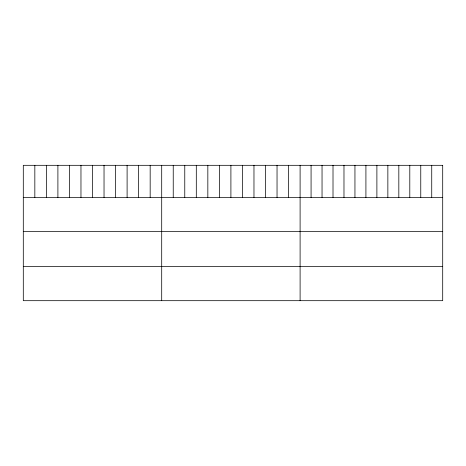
<?xml version="1.0" encoding="UTF-8"?>
<svg xmlns="http://www.w3.org/2000/svg" width="466" height="466" viewBox="0 0 466 466"><rect width="100%" height="100%" fill="white"/><g stroke="black" fill="none" stroke-linecap="round" stroke-linejoin="round"><path stroke-width="0.7" d="M23.3 197.462L442.7 197.462M23.3 231.526L442.7 231.526M23.3 266.622L442.7 266.622M431.732 165.314L431.732 197.462M420.763 165.314L420.763 197.462M409.795 165.314L409.795 197.462M398.826 165.314L398.826 197.462M387.858 165.314L387.858 197.462M376.889 165.314L376.889 197.462M365.915 165.314L365.915 197.462M354.946 165.314L354.946 197.462M343.978 165.314L343.978 197.462M333.009 165.314L333.009 197.462M322.041 165.314L322.041 197.462M311.072 165.314L311.072 197.462M300.104 165.314L300.104 300.687M288.57 165.314L288.57 197.462M277.037 165.314L277.037 197.462M265.504 165.314L265.504 197.462M253.97 165.314L253.97 197.462M242.436 165.314L242.436 197.462M230.903 165.314L230.903 197.462M219.37 165.314L219.37 197.462M207.836 165.314L207.836 197.462M196.303 165.314L196.303 197.462M184.769 165.314L184.769 197.462M173.236 165.314L173.236 197.462M161.702 165.314L161.702 300.687M150.169 165.314L150.169 197.462M138.635 165.314L138.635 197.462M127.102 165.314L127.102 197.462M115.568 165.314L115.568 197.462M104.034 165.314L104.034 197.462M92.501 165.314L92.501 197.462M80.968 165.314L80.968 197.462M69.434 165.314L69.434 197.462M57.901 165.314L57.901 197.462M46.367 165.314L46.367 197.462M34.834 165.314L34.834 197.462M442.7 165.314L23.3 165.314L23.3 300.687L442.7 300.687L442.7 165.314"/></g></svg>
